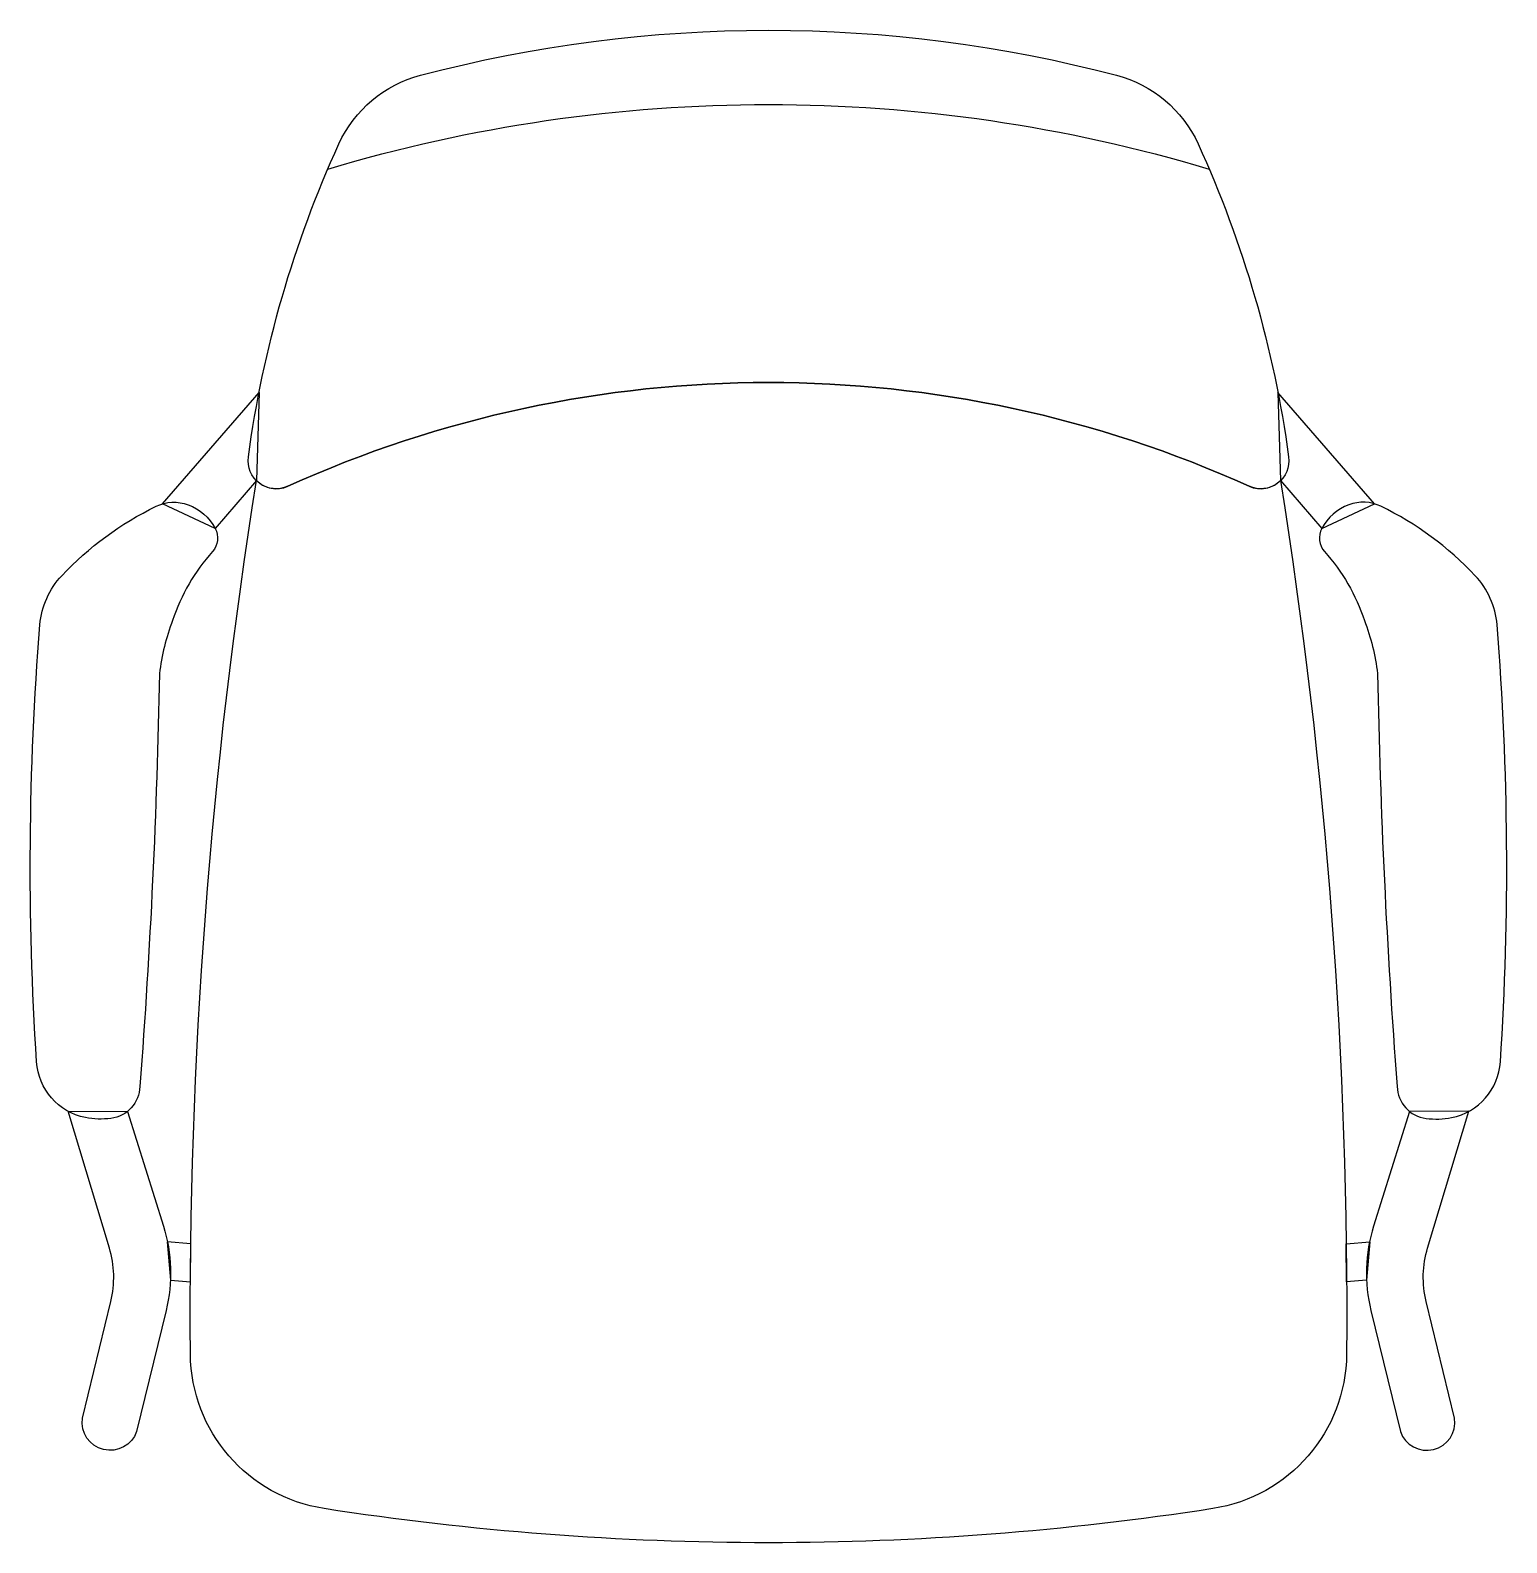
# Model space of a CAD drawing. Header units: millimetres. Extents: x -290 to 290, y -298 to 298.
import ezdxf

# ---------------------------------------------------------------- set-up
doc = ezdxf.new("R2010")
doc.units = ezdxf.units.MM
doc.header["$LTSCALE"] = 0.001

msp = doc.modelspace()

# ---------------------------------------------------------------- linework, layer by layer
for points in [[(-189.1, 118.13, -0.592772), (-204.6, 129.63, -0.073593), (-169, 252.83, -0.224824), (-136.9, 279.83, -0.129235), (136.9, 279.83, -0.224824), (169, 252.83, -0.073593), (204.6, 129.63, -0.592772), (189.1, 118.13, 0.21577), (-189.1, 118.13)], [(-173.4, 242.93, -0.146402), (173.4, 242.93)], [(-174.8, -284.07, -0.368099), (-227.4, -223.27, -0.041415), (-201.4, 120.33, 0.311545), (-189.1, 118.13, -0.21577), (189.1, 118.13, 0.311545), (201.4, 120.33, -0.041415), (227.4, -223.27, -0.368099), (174.8, -284.07, -0.076918), (-174.8, -284.07)], [(-268.7, -130.27, -0.339153), (-287.9, -108.27, -0.036426), (-286.6, 63.63, -0.169834), (-278, 82.93, -0.091725), (-240.9, 110.23, -0.205415), (-228.3, 110.83, -0.180189), (-217.7, 101.53, -0.314358), (-218.7, 92.43, 0.10317), (-234.4, 65.33, 0.060928), (-239.6, 44.43, -0.014413), (-247.3, -117.97, -0.371978), (-258.7, -130.57, -0.080686), (-268.7, -130.27)], [(268.7, -130.27, 0.339153), (287.9, -108.27, 0.036426), (286.6, 63.63, 0.169834), (278, 82.93, 0.091725), (240.9, 110.23, 0.205415), (228.3, 110.83, 0.180189), (217.7, 101.53, 0.314358), (218.7, 92.43, -0.10317), (234.4, 65.33, -0.060928), (239.6, 44.43, 0.014413), (247.3, -117.97, 0.371978), (258.7, -130.57, 0.080686), (268.7, -130.27)], [(-269.9, -248.57), (-258.7, -202.57, 0.133649), (-259.3, -181.57), (-275.5, -127.77), (-252.2, -127.87), (-238, -172.97, -0.136424), (-237, -206.17), (-248.6, -253.77, -0.909622), (-269.9, -248.57)], [(269.9, -248.57), (258.7, -202.57, -0.133649), (259.3, -181.57), (275.5, -127.77), (252.2, -127.87), (238, -172.97, 0.136424), (237, -206.17), (248.6, -253.77, 0.909622), (269.9, -248.57)]]:
    msp.add_lwpolyline(points, format="xyb")
for points in [[(-238.4, 111.23), (-200.4, 155.03), (-201.4, 120.33), (-217.7, 101.53), (-238.4, 111.23)], [(238.4, 111.23), (200.4, 155.03), (201.4, 120.33), (217.7, 101.53), (238.4, 111.23)], [(-227.2, -179.87), (-236.5, -179.07), (-235.3, -194.27), (-227.4, -194.87), (-227.2, -179.87)], [(227.2, -179.87), (236.5, -179.07), (235.3, -194.27), (227.4, -194.87), (227.2, -179.87)]]:
    msp.add_lwpolyline(points)

doc.saveas('drawing.dxf')
